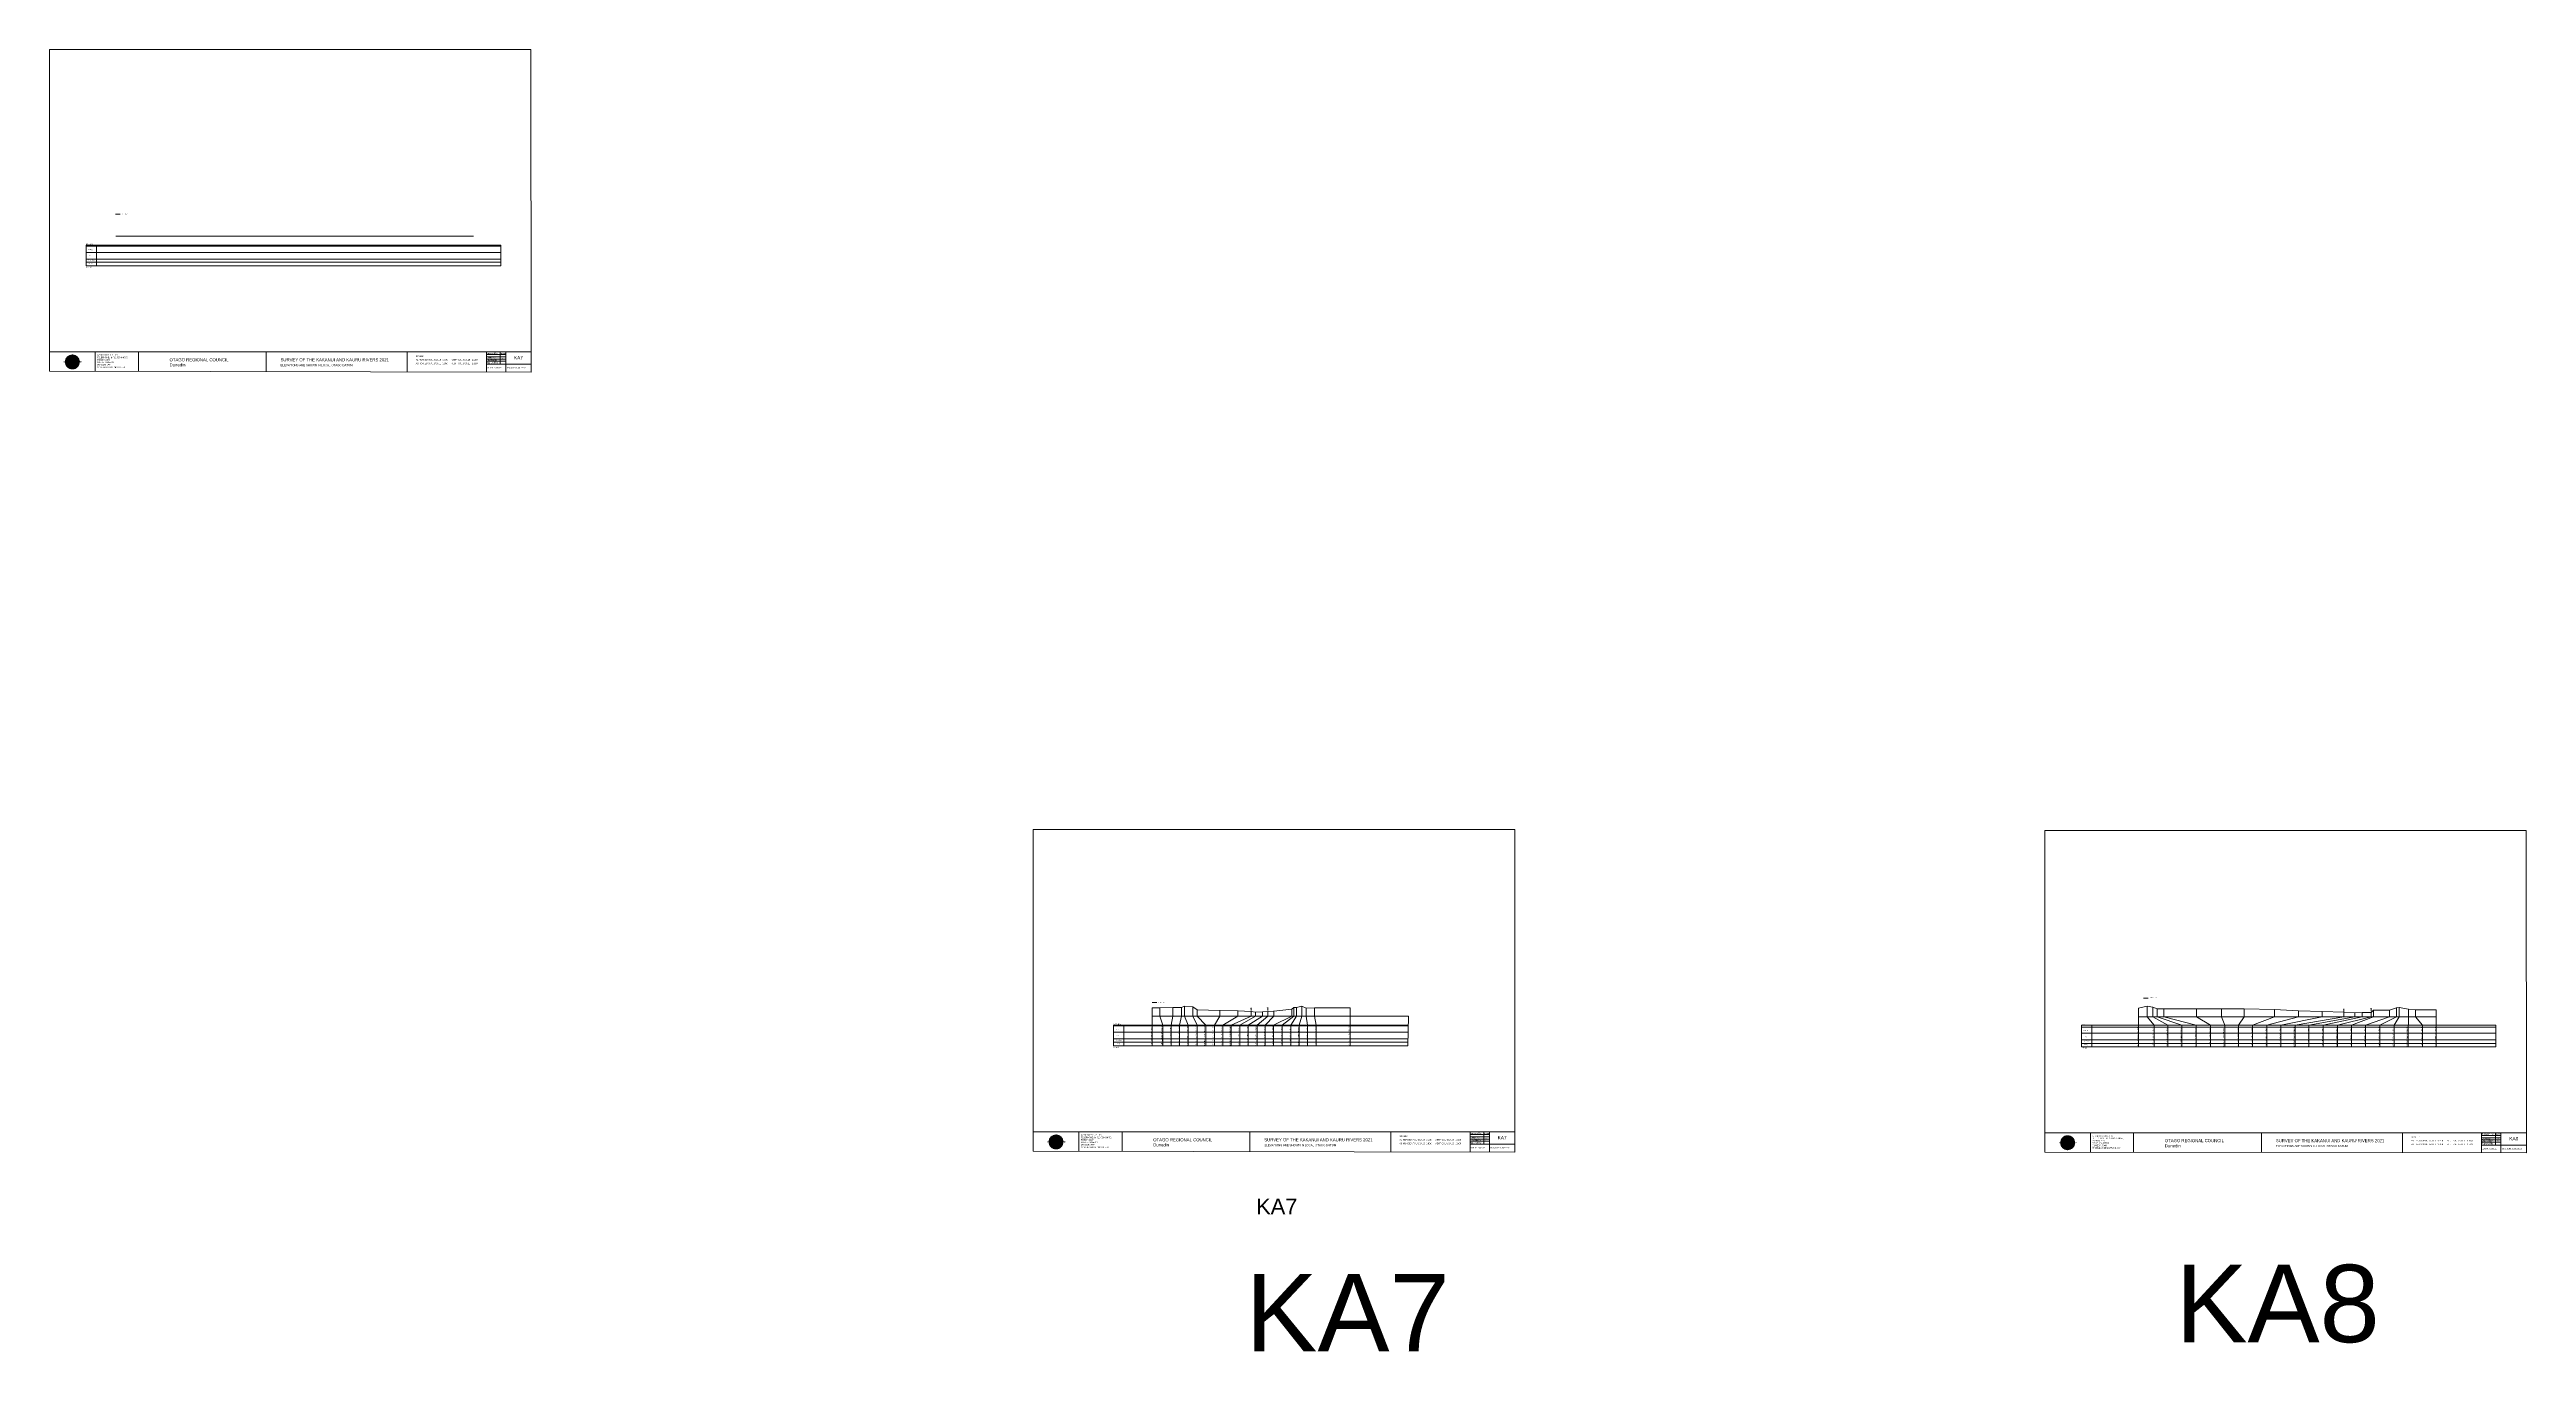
# Model space of a CAD drawing. Header units: millimetres. Extents: x -14733841 to 49759505, y -172413 to 1425285150.
# Drawn here: x -6999991 to -5419150, y -58191 to 772796 of the extents above; entities that cross this region are included whole.
import ezdxf

# ---------------------------------------------------------------- set-up
doc = ezdxf.new("R2010")
doc.units = ezdxf.units.MM
doc.header["$PDMODE"] = 35
doc.header["$PDSIZE"] = 20
doc.layers.get('0').update_dxf_attribs({"lineweight": 0})
doc.layers.add('geo', color=7, linetype='Continuous', lineweight=0)
doc.styles.get("Standard").update_dxf_attribs({"font": 'arial.ttf'})

# ---------------------------------------------------------------- blocks, each defined once
blk = doc.blocks.new('Geomatics_Circle_SPT')
at = {"layer": 'geo', "color": 2, "linetype": 'Continuous', "lineweight": 0}
for p, q in [((0, 25.2), (-25.2, 0)), ((-24.7, 4.9), (-4.9, 24.7)), ((-24.7, -4.9), (4.9, 24.7)), ((4.9, -24.7), (-24.7, 4.9)), ((-24.7, 0), (0, -24.7)), ((-9.7, 23.3), (-23.3, 9.6)), ((9.7, 23.3), (-23.3, -9.7)), ((-23.3, 9.7), (9.7, -23.3)), ((-21, 14), (-14, 21)), ((-21, -14), (14, 21)), ((14, -21), (-21, 14)), ((0, 0), (-17.8, 17.8)), ((0, 0), (-17.8, -17.8)), ((-14, 21), (21, -14)), ((21, 14), (-14, -21)), ((23.3, -9.7), (-9.7, 23.3)), ((-9.7, -23.3), (23.3, 9.7)), ((-4.9, 24.7), (24.7, -4.9)), ((24.7, 4.9), (-4.9, -24.7)), ((25.2, 0), (0, 25.2)), ((0, 0), (17.8, 17.8)), ((0, 0), (17.8, -17.8)), ((0, -24.8), (25.2, 0)), ((4.9, 24.7), (24.7, 4.9)), ((23.3, 9.7), (9.7, 23.3)), ((14, 21), (21, 14)), ((17.8, 18.1), (17.8, 18.1)), ((-4.9, -24.7), (-24.7, -4.9)), ((-23.3, -9.7), (-9.7, -23.3)), ((-14, -21), (-21, -14)), ((-17.8, -17.8), (-17.8, -17.8)), ((24.7, -4.9), (4.9, -24.7)), ((4.9, -24.7), (4.9, -24.7)), ((9.7, -23.3), (23.3, -9.7)), ((21, -14), (14, -21)), ((18.1, -17.8), (18.1, -17.8))]:
    blk.add_line(p, q, dxfattribs=at)
at = {"layer": 'geo', "color": 1, "linetype": 'Continuous', "lineweight": 0}
for p, q in [((-25.2, 0), (9.7, 23.3)), ((-25.2, 0), (-9.6, 23.3)), ((-25.2, 0), (23.3, 9.7)), ((-25.2, 0), (-23.3, 9.7)), ((-23.3, -9.7), (-25.2, 0)), ((-9.6, -23.3), (-25.2, 0)), ((9.7, -23.3), (-25.2, 0)), ((-4.9, 24.8), (-24.7, -4.9)), ((4.9, 24.7), (-24.7, 4.9)), ((14, 21), (-24.7, -4.9)), ((-14, 21), (-24.7, 4.9)), ((21, 14), (-24.7, 4.9)), ((-21, 14), (-24.7, -4.9)), ((0, 0), (-24.7, 4.9)), ((-24.7, 4.9), (-21, -14)), ((-24.7, 4.9), (-4.9, -24.7)), ((-24.7, 4.9), (14, -21)), ((-24.7, 4.9), (-24.7, 4.9)), ((0, 0), (-24.7, -4.9)), ((-23.3, 9.7), (0, 25.2)), ((-23.3, -9.6), (0, 25.2)), ((-23.3, -9.6), (17.8, 17.8)), ((-23.3, 9.7), (-17.8, 17.9)), ((-23.3, -9.6), (-17.8, 17.9)), ((-23.3, 9.7), (17.8, 17.8)), ((-17.8, -17.8), (-23.3, 9.7)), ((0, -25.2), (-23.3, 9.7)), ((-23.3, 9.7), (17.8, -17.8)), ((-23.3, 9.7), (25.2, 0)), ((-23.3, 9.4), (-23.3, 9.4)), ((-23.3, -9.7), (25.2, 0)), ((4.9, 24.8), (-21, -14)), ((-4.9, 24.7), (-21, 14)), ((14, 21), (-21, 14)), ((-14, 21), (-21, -14)), ((0, 0), (-21, 14)), ((-21, 14), (-14, -21)), ((-21, 14), (4.9, -24.7)), ((-21, 14), (-21, 14)), ((24.7, 4.9), (-21, 14)), ((0, 0), (-21, -14)), ((-17.9, 17.6), (-17.9, 17.6)), ((-17.8, 17.8), (9.7, 23.3)), ((-17.8, 17.8), (-9.6, 23.3)), ((-17.8, -17.8), (9.7, 23.3)), ((-17.8, -17.8), (-9.7, 23.3)), ((-9.7, -23.3), (-17.8, 17.8)), ((-17.8, 17.8), (9.7, -23.3)), ((-17.8, 17.8), (23.3, -9.6)), ((-17.8, 17.8), (23.3, 9.7)), ((-17.8, -17.8), (23.3, 9.7)), ((4.9, 24.7), (-14, 21)), ((-4.9, 24.7), (-14, -20.9)), ((0, 0), (-14, 21)), ((-14, 21), (-4.9, -24.7)), ((-14, 21), (-14, 21)), ((24.7, -4.9), (-14, 21)), ((21, 14), (-14, 21)), ((-14, -21), (24.7, 4.9)), ((0, 0), (-14, -21)), ((-9.8, 23.1), (-9.8, 23.1)), ((-9.7, 23.3), (0, 25.2)), ((-9.7, 23.3), (0, -25.2)), ((-9.7, -23.3), (0, 25.2)), ((-9.6, 23.3), (17.8, -17.8)), ((-9.6, 23.3), (25.2, 0)), ((-9.6, 23.3), (17.8, 17.8)), ((-9.6, -23.3), (17.8, 17.9)), ((25.2, 0), (-9.6, -23.3)), ((0, 0), (-4.9, 24.7)), ((-4.9, 24.7), (-4.9, 24.7)), ((21, -14), (-4.9, 24.7)), ((24.8, 4.9), (-4.9, 24.7)), ((14, 21), (-4.9, 24.7)), ((-4.9, -24.7), (21, 14)), ((0, 0), (-4.9, -24.7)), ((-0.2, 25.1), (-0.2, 25.1)), ((0, 25.2), (9.7, -23.3)), ((0, 25.2), (23.3, -9.7)), ((0, 25.2), (23.3, 9.7)), ((0, 25.2), (9.7, 23.3)), ((0, 0), (4.9, 24.7)), ((0, -25.2), (9.7, 23.3)), ((0, 0), (14, 21)), ((0, 0), (21, 14)), ((23.3, 9.7), (0, -25.2)), ((0, 0), (24.8, 4.9)), ((0, 0), (4.9, -24.7)), ((0, 0), (14, -21)), ((0, 0), (21, -14)), ((0, 0), (24.8, -4.9)), ((21, 14), (4.9, 24.8)), ((14, -21), (4.9, 24.7)), ((24.7, -4.9), (4.9, 24.7)), ((4.9, 24.7), (4.9, 24.7)), ((4.9, -24.7), (14, 21)), ((4.9, -24.7), (24.7, 4.9)), ((9.4, 23.3), (9.4, 23.3)), ((9.7, 23.3), (17.8, -17.8)), ((9.7, 23.3), (25.2, 0)), ((9.7, 23.3), (17.8, 17.9)), ((17.8, 17.8), (9.7, -23.3)), ((25.2, 0), (9.7, -23.3)), ((21, -14), (14, 21)), ((24.7, 4.9), (14, 21)), ((14, 21), (14, 21)), ((14, -21), (21, 14)), ((17.6, 17.9), (17.6, 17.9)), ((17.8, 17.8), (23.3, -9.7)), ((17.8, 17.8), (23.3, 9.7)), ((23.3, 9.7), (17.8, -17.8)), ((24.7, -4.9), (21, 14)), ((21, 14), (21, 14)), ((21, -14), (24.7, 4.9)), ((23.1, 9.8), (23.1, 9.8)), ((23.3, 9.7), (25.2, 0)), ((25.2, 0), (23.3, -9.6)), ((24.7, 4.9), (24.7, 4.9)), ((25.1, 0.2), (25.1, 0.2)), ((-25.2, 0), (23.3, -9.7)), ((-25.1, -0.2), (-25.1, -0.2)), ((-24.7, -4.9), (-24.7, -4.9)), ((-24.7, -4.9), (-14, -21)), ((-24.7, -4.9), (4.9, -24.7)), ((-24.7, -4.9), (21, -14)), ((-17.8, -17.8), (-23.3, -9.7)), ((0, -25.2), (-23.3, -9.6)), ((17.8, -17.8), (-23.3, -9.6)), ((-23.1, -9.8), (-23.1, -9.8)), ((-21, -14), (24.7, -4.9)), ((-21, -14), (-21, -14)), ((-21, -14), (-4.9, -24.7)), ((-21, -14), (14, -21)), ((23.3, -9.7), (-17.8, -17.8)), ((-9.6, -23.3), (-17.8, -17.8)), ((9.7, -23.3), (-17.8, -17.8)), ((-17.6, -17.9), (-17.6, -17.9)), ((-14, -21), (21, -14)), ((-14, -21), (-14, -21)), ((-14, -21), (4.9, -24.7)), ((17.8, -17.8), (-9.7, -23.3)), ((0, -25.2), (-9.7, -23.3)), ((-9.4, -23.3), (-9.4, -23.3)), ((-4.9, -24.7), (24.7, -4.9)), ((-4.9, -24.7), (14, -21)), ((-4.9, -24.7), (-4.9, -24.7)), ((23.3, -9.6), (0, -25.2)), ((9.7, -23.3), (0, -25.2)), ((0.2, -25.1), (0.2, -25.1)), ((4.9, -24.7), (21, -14)), ((4.9, -24.7), (4.9, -24.7)), ((17.8, -17.8), (9.7, -23.3)), ((9.8, -23.1), (9.8, -23.1)), ((14, -21), (24.7, -4.9)), ((14, -21), (14, -21)), ((23.3, -9.6), (17.8, -17.8)), ((17.9, -17.6), (17.9, -17.6)), ((21, -14), (21, -14)), ((23.3, -9.4), (23.3, -9.4)), ((24.7, -4.9), (24.7, -4.9))]:
    blk.add_line(p, q, dxfattribs=at)
at = {"layer": 'geo', "color": 114, "linetype": 'Continuous', "lineweight": 0}
for p, q in [((17.9, 17.8), (-25.2, 0)), ((-24.7, 4.9), (14, 21)), ((-24.7, -4.9), (21, 14)), ((-14, -21), (-24.7, 4.9)), ((9.7, 23.3), (-23.3, 9.7)), ((0, 0), (-23.3, 9.7)), ((-23.3, 9.7), (-9.7, -23.3)), ((0, 0), (-23.3, -9.7)), ((-4.9, -24.7), (-21, 14)), ((-20.9, 14), (4.9, 24.7)), ((24.8, 4.9), (-20.9, -14)), ((0, 25.2), (-17.8, 17.8)), ((-17.8, 17.8), (0, -25.2)), ((-14, 21), (-4.9, 24.7)), ((4.9, -24.7), (-14, 21)), ((0, 0), (-9.7, 23.3)), ((0, 0), (-9.7, -23.3)), ((-4.9, 24.7), (14, -21)), ((17.8, -17.8), (0, 25.2)), ((0, 0), (9.7, 23.3)), ((0, 0), (23.3, 9.7)), ((0, 0), (9.7, -23.3)), ((0, 0), (23.3, -9.7)), ((4.9, 24.7), (21, -14)), ((23.3, -9.7), (9.7, 23.3)), ((14, 21), (24.7, -4.9)), ((25.2, 0), (17.8, 17.8)), ((21, 14), (24.7, 4.9)), ((-25.2, 0), (-17.8, -17.8)), ((-21, -14), (-24.7, -4.9)), ((-17.8, -17.8), (25.2, 0)), ((24.8, -4.9), (-14, -21)), ((-9.6, -23.3), (23.3, -9.7)), ((21, -14), (-4.9, -24.8)), ((0, -25.2), (17.9, -17.8)), ((14, -21), (4.9, -24.8))]:
    blk.add_line(p, q, dxfattribs=at)
at = {"layer": 'geo', "color": 250, "linetype": 'Continuous', "lineweight": 0}
for p, q in [((0, 0), (-25.2, 0)), ((24.7, 4.9), (-24.7, 4.9)), ((-24.7, 4.9), (-24.7, -4.9)), ((-23.3, 9.7), (23.3, 9.7)), ((-23.3, 9.7), (-23.3, 9.7)), ((-23.3, -9.7), (-23.3, 9.7)), ((21, 14), (-21, 14)), ((-21, 14), (-21, -14)), ((-17.8, 17.8), (17.8, 17.8)), ((-17.8, -17.8), (-17.8, 17.8)), ((-14, 21), (-14, 21)), ((14, 21), (-14, 21)), ((-14, 20.9), (-14, -21)), ((-9.7, 23.3), (9.7, 23.3)), ((-9.7, -23.3), (-9.7, 23.3)), ((-4.9, 24.7), (4.9, 24.7)), ((-4.9, 24.7), (-4.9, -24.7)), ((0, 0), (0, 25.2)), ((0, 0), (0, -25.2)), ((0, 0), (25.2, 0)), ((4.9, 24.7), (4.9, -24.7)), ((9.7, -23.3), (9.7, 23.3)), ((14, 21), (14, -21)), ((17.8, -17.8), (17.8, 17.8)), ((21, 14), (21, 14)), ((21, -14), (21, 14)), ((23.3, 9.7), (23.3, -9.7)), ((24.7, 4.9), (24.7, 4.9)), ((24.7, -4.9), (24.7, 4.9)), ((-24.7, -4.9), (24.7, -4.9)), ((23.3, -9.7), (-23.3, -9.7)), ((-21, -14), (21, -14)), ((17.8, -17.8), (-17.8, -17.8)), ((-14, -21), (14, -21)), ((9.7, -23.3), (-9.7, -23.3)), ((-4.9, -24.7), (4.9, -24.7))]:
    blk.add_line(p, q, dxfattribs=at)
blk = doc.blocks.new('GeomaticsNZ TITLE BLOCK')
at = {"color": 7, "linetype": 'Continuous', "lineweight": 0}
for p, q in [((0, 95), (0, 1579)), ((0, 1579), (2363, 1579)), ((2363, 1579), (2364, 95)), ((2364, 95), (0, 95)), ((0, 95), (0, 0)), ((0, 0), (2364, -4)), ((16, 95), (2364, 95)), ((224, 95), (224, 0)), ((2364, 95), (383, 95)), ((436, 95), (436, -1)), ((1063, 95), (1063, -2)), ((1755, 95), (1755, -3)), ((2144, 95), (2144, -3)), ((2144, 82), (2239, 82)), ((2144, 71), (2239, 71)), ((2144, 60), (2239, 60)), ((2144, 49), (2239, 49)), ((2144, 35), (2364, 35)), ((2212, 95), (2212, 36)), ((2239, 95), (2239, -3)), ((2364, -4), (2364, 95))]:
    blk.add_line(p, q, dxfattribs=at)
at = {"color": 7, "linetype": 'Continuous', "lineweight": 0, "xscale": 1.36, "yscale": 1.36, "zscale": 1.36}
blk.add_blockref('Geomatics_Circle_SPT', (112, 46), dxfattribs=at)
at = {"color": 7, "linetype": 'Continuous', "lineweight": 0}
for s, p in [('PK&RR', (2213, 85)), ('ST', (2220, 64)), ('PK', (2220, 51))]:
    blk.add_text(s, height=5, dxfattribs=at).set_placement(p)
at = {"color": 7, "linetype": 'Continuous', "lineweight": 0, "attachment_point": 1}
for s, width, heights, insert, char_height in [('{\\C256;Geomatics N.Z. LTD                   }', 125.08, [15.8], (69, 50), 7), ('{\\C256;GEOMATICS N.Z. LTD                   \\PTELEPHONE:  M 021 023 6 00 55;\\PPO BOX 2177\\PSOUTH DUNEDIN\\PDUNEDIN 9044\\PEmail: geomaticsnz@gmail.com}', 3535.73, [94.7], (234, 83), 7), ('{\\C256;OTAGO REGIONAL COUNCIL\\PDunedin}', 3535.73, [0], (589, 64), 15), ('{\\C256;SURVEY OF THE KAKANUI AND KAURU RIVERS 2021}', 3535.73, [0], (1134, 64), 15), ('{\\C256;ELEVATIONS ARE SHOWN IN LOCAL OTAGO DATUM}', 3535.73, [0], (1134, 35), 10), ('{\\C256;Surveyed by:}', 3535.73, [0], (2145, 92), 7), ('{\\C256;Checked by:}', 3535.73, [0], (2145, 59), 7), ('{\\C256;Approved by:}', 3535.73, [0], (2145, 46), 7), ('{\\C256;JOB No 0032021}', 3535.73, [0], (2145, 21), 7), ('{\\C256;Drawn by:}', 3535.73, [0], (2146, 70), 7), ('{\\C256;Drawn:16-JUNE-2021}', 3535.73, [0], (2245, 21), 7)]:
    blk.add_mtext_dynamic_manual_height_columns(s, width=width, gutter_width=159, heights=heights, dxfattribs=dict(at, insert=insert, char_height=char_height))

msp = doc.modelspace()

# ---------------------------------------------------------------- linework, layer by layer
at = {"color": 1, "linetype": 'Continuous', "lineweight": 0, "transparency": 33554687}
msp.add_line((-6957856, 667667), (-6954949, 667667), dxfattribs=at)
at = {"color": 7, "linetype": 'Continuous', "lineweight": 0, "transparency": 33554687}
for p, q in [((-6957612, 653716), (-6729390, 653716)), ((-6972414, 647868), (-6976624, 647866)), ((-6976624, 647866), (-6976624, 634715)), ((-6976624, 647305), (-6712043, 647305)), ((-6976624, 643197), (-6712043, 643197)), ((-6976624, 638981), (-6712043, 638981)), ((-6976624, 636990), (-6712043, 636990)), ((-6976624, 634715), (-6712043, 634715)), ((-6973614, 633419), (-6973614, 633419)), ((-6972414, 647868), (-6712043, 647868)), ((-6969988, 647868), (-6969988, 634715)), ((-6712043, 647868), (-6712043, 634715))]:
    msp.add_line(p, q, dxfattribs=at)
at = {"color": 1, "lineweight": 0, "transparency": 33554687}
msp.add_line((-6296298, 164468), (-6293391, 164468), dxfattribs=at)
at = {"color": 7, "lineweight": 0}
for p, q in [((-6296298, 161185), (-6296298, 136852)), ((-6291369, 161125), (-6291369, 155853)), ((-6283018, 161285), (-6283018, 155853)), ((-6277614, 161255), (-6277614, 155853)), ((-6275701, 162175), (-6275701, 155853)), ((-6267611, 159765), (-6267611, 155853)), ((-6253119, 159544), (-6253119, 155853)), ((-6241496, 159274), (-6241496, 155853)), ((-6232990, 159368), (-6232990, 161215)), ((-6230414, 158354), (-6230414, 155853)), ((-6225798, 158633), (-6225798, 155853)), ((-6222467, 159481), (-6222467, 161329)), ((-6218620, 159113), (-6218620, 155853)), ((-6207129, 160283), (-6207129, 155853)), ((-6205836, 161353), (-6205836, 155853)), ((-6204114, 161323), (-6204114, 155853)), ((-6200700, 162143), (-6200700, 155853)), ((-6197873, 160863), (-6197873, 155853)), ((-6192652, 161093), (-6192652, 155853)), ((-6169990, 161042), (-6169990, 136852)), ((-5666827, 160896), (-5666827, 136176)), ((-5535681, 158570), (-5535681, 160417)), ((-5518295, 158983), (-5518295, 160830)), ((-5476857, 159793), (-5476857, 136176)), ((-6291369, 155853), (-6289531, 150005)), ((-6289531, 136852), (-6289531, 150005)), ((-6283018, 155853), (-6284195, 150005)), ((-6284195, 136852), (-6284195, 150005)), ((-6277614, 155853), (-6278854, 150005)), ((-6278854, 136852), (-6278854, 150005)), ((-6275701, 155853), (-6273295, 150005)), ((-6273295, 136852), (-6273295, 150005)), ((-6267611, 155853), (-6262055, 150005)), ((-6262055, 136852), (-6262055, 150005)), ((-6253119, 155853), (-6256374, 150005)), ((-6256374, 136852), (-6256374, 150005)), ((-6241496, 155853), (-6251136, 150005)), ((-6251136, 136852), (-6251136, 150005)), ((-6230414, 155853), (-6240296, 150005)), ((-6240296, 136852), (-6240296, 150005)), ((-6225798, 155853), (-6235077, 150005)), ((-6235077, 136852), (-6235077, 150005)), ((-6218620, 155853), (-6224158, 150005)), ((-6224158, 136852), (-6224158, 150005)), ((-6207129, 155853), (-6218762, 150005)), ((-6218762, 136852), (-6218762, 150005)), ((-6205836, 155853), (-6213263, 150005)), ((-6213263, 136852), (-6213263, 150005)), ((-6204114, 155853), (-6207689, 150005)), ((-6207689, 136852), (-6207689, 150005)), ((-6200700, 155853), (-6202390, 150005)), ((-6202390, 136852), (-6202390, 150005)), ((-6197873, 155853), (-6197082, 150005)), ((-6197082, 136852), (-6197082, 150005)), ((-6192652, 155853), (-6191574, 150005)), ((-6191574, 136852), (-6191574, 150005)), ((-6132606, 155853), (-6133005, 136852))]:
    msp.add_line(p, q, dxfattribs=at)
at = {"color": 1, "lineweight": 0}
msp.add_line((-5663587, 167387), (-5660680, 167387), dxfattribs=at)
at = {"lineweight": 0}
for p, q in [((-5661283, 162116), (-5661283, 155304)), ((-5657617, 161587), (-5657617, 155304)), ((-5654880, 160497), (-5654880, 155304)), ((-5650612, 160517), (-5650612, 155304)), ((-5629802, 160537), (-5629802, 155304)), ((-5613762, 160478), (-5613762, 155304)), ((-5599342, 160418), (-5599342, 155304)), ((-5579884, 159989), (-5579884, 155304)), ((-5564680, 159229), (-5564680, 155304)), ((-5549461, 158720), (-5549461, 155304)), ((-5535631, 158270), (-5535631, 155304)), ((-5518218, 158241), (-5518218, 155304)), ((-5516802, 159701), (-5516802, 155304)), ((-5506493, 159691), (-5506493, 155304)), ((-5502089, 161241), (-5502089, 155304)), ((-5500294, 161321), (-5500294, 155304)), ((-5494532, 160302), (-5494532, 155304)), ((-5489963, 159902), (-5489963, 155304)), ((-5703189, 150000), (-5703189, 149453)), ((-5661283, 155304), (-5656733, 150000)), ((-5657617, 155304), (-5648105, 150000)), ((-5656733, 136176), (-5656733, 150000)), ((-5654880, 155304), (-5639079, 150000)), ((-5650612, 155304), (-5629918, 150000)), ((-5648105, 136176), (-5648105, 150000)), ((-5639079, 136176), (-5639079, 150000)), ((-5629918, 136176), (-5629918, 150000)), ((-5629802, 155304), (-5620745, 150000)), ((-5620745, 136176), (-5620745, 150000)), ((-5613762, 155304), (-5611658, 150000)), ((-5611658, 136176), (-5611658, 150000)), ((-5599342, 155304), (-5602914, 150000)), ((-5602914, 136176), (-5602914, 150000)), ((-5579884, 155304), (-5593998, 150000)), ((-5593998, 136176), (-5593998, 150000)), ((-5564680, 155304), (-5584860, 150000)), ((-5584860, 136176), (-5584860, 150000)), ((-5549461, 155304), (-5575841, 150000)), ((-5575841, 136176), (-5575841, 150000)), ((-5535631, 155304), (-5566832, 150000)), ((-5566832, 136176), (-5566832, 150000)), ((-5528673, 155304), (-5557947, 150000)), ((-5557947, 136176), (-5557947, 150000)), ((-5523976, 155304), (-5548915, 150000)), ((-5548915, 136176), (-5548915, 150000)), ((-5518218, 155304), (-5539809, 150000)), ((-5539809, 136176), (-5539809, 150000)), ((-5516802, 155304), (-5530849, 150000)), ((-5530849, 136176), (-5530849, 150000)), ((-5528673, 157930), (-5528673, 155304)), ((-5523976, 158071), (-5523976, 155304)), ((-5506493, 155304), (-5521777, 150000)), ((-5521777, 136176), (-5521777, 150000)), ((-5502089, 155304), (-5512716, 150000)), ((-5512716, 136176), (-5512716, 150000)), ((-5500294, 155304), (-5503655, 150000)), ((-5503655, 136176), (-5503655, 150000)), ((-5494560, 136176), (-5494560, 150000)), ((-5494532, 155304), (-5494532, 150000)), ((-5489963, 155304), (-5485569, 150000)), ((-5485569, 136176), (-5485569, 150000))]:
    msp.add_line(p, q, dxfattribs=at)
at = {"color": 7, "lineweight": 0, "transparency": 33554687}
for p, q in [((-6316666, 150005), (-6320875, 150002)), ((-6320875, 150002), (-6320875, 136852)), ((-6320875, 149612), (-6132737, 149612)), ((-6320875, 145618), (-6132821, 145618)), ((-6316666, 150005), (-6132729, 150005)), ((-6314240, 150005), (-6314240, 136852)), ((-6296298, 155853), (-6132606, 155853)), ((-5703189, 150000), (-5438609, 150000)), ((-5703189, 149453), (-5703189, 136303)), ((-5703189, 148892), (-5438609, 148892)), ((-5703189, 144901), (-5438609, 144901)), ((-5696554, 150000), (-5696554, 136176)), ((-5666827, 155304), (-5476857, 155304)), ((-5438609, 150000), (-5438609, 136176)), ((-6320875, 141446), (-6132909, 141446)), ((-6320875, 139126), (-6132957, 139126)), ((-6320875, 136852), (-6133005, 136852)), ((-6317866, 135556), (-6317866, 135556)), ((-5703189, 140786), (-5438609, 140786)), ((-5703189, 138338), (-5438609, 138338)), ((-5703189, 136176), (-5438609, 136176)), ((-5700179, 135007), (-5700179, 135007))]:
    msp.add_line(p, q, dxfattribs=at)
at = {"color": 1, "lineweight": 0}
for points in [[(-6296298, 161185), (-6291369, 161125), (-6283018, 161285), (-6277614, 161255), (-6275701, 162175), (-6270375, 161865), (-6267611, 159765), (-6253119, 159544), (-6241496, 159274), (-6232992, 158704), (-6230414, 158354), (-6225798, 158633), (-6222428, 158783), (-6218620, 159113), (-6207129, 160283), (-6205836, 161353), (-6204114, 161323), (-6200700, 162143), (-6197873, 160863), (-6192652, 161093), (-6169990, 161042)], [(-5666827, 160896), (-5661283, 162116), (-5657617, 161587), (-5654880, 160497), (-5650612, 160517), (-5629802, 160537), (-5613762, 160478), (-5599342, 160418), (-5579884, 159989), (-5564680, 159229), (-5549461, 158720), (-5535631, 158270), (-5528673, 157930), (-5523976, 158071), (-5518218, 158241), (-5516802, 159701), (-5506493, 159691), (-5502089, 161241), (-5500294, 161321), (-5494532, 160302), (-5489963, 159902), (-5476747, 159792)]]:
    msp.add_lwpolyline(points, dxfattribs=at)
at = {"color": 7, "lineweight": 0}
for points in [[(-6270375, 161865), (-6270375, 155853), (-6267553, 150005), (-6267553, 136852)], [(-6232992, 158704), (-6232992, 155853), (-6245806, 150005), (-6245806, 136852)], [(-6222428, 158783), (-6222428, 155853), (-6229346, 150005), (-6229346, 136852)]]:
    msp.add_lwpolyline(points, dxfattribs=at)
for p in [(-6296298, 161185), (-6291369, 161125), (-6283018, 161285), (-6277614, 161255), (-6275701, 162175), (-6270375, 161865), (-6267611, 159765), (-6253119, 159544), (-6241496, 159274), (-6232992, 158704), (-6230414, 158354), (-6225798, 158633), (-6222428, 158783), (-6218620, 159113), (-6207129, 160283), (-6205836, 161353), (-6204114, 161323), (-6200700, 162143), (-6197873, 160863), (-6192652, 161093), (-6169990, 161042), (-5666827, 160896), (-5661283, 162116), (-5657617, 161587), (-5654880, 160497), (-5650612, 160517), (-5629802, 160537), (-5613762, 160478), (-5599342, 160418), (-5579884, 159989), (-5564680, 159229), (-5549461, 158720), (-5535631, 158270), (-5523976, 158071), (-5518218, 158241), (-5516802, 159701), (-5506493, 159691), (-5502089, 161241), (-5500294, 161321), (-5494532, 160302), (-5489963, 159902), (-5476857, 159792), (-5528673, 157930)]:
    msp.add_point(p, dxfattribs=at)

# ---------------------------------------------------------------- block references
at = {"color": 7, "linetype": 'Continuous', "lineweight": 0, "xscale": 130.037656131007, "yscale": 130.037656131007, "zscale": 130.037656131007}
msp.add_blockref('GeomaticsNZ TITLE BLOCK', (-6999991, 567436), dxfattribs=at)
at = {"color": 7, "lineweight": 0, "xscale": 130.037656131007, "yscale": 130.037656131007, "zscale": 130.037656131007}
for p in [(-6372180, 69573), (-5726557, 69024)]:
    msp.add_blockref('GeomaticsNZ TITLE BLOCK', p, dxfattribs=at)

# ---------------------------------------------------------------- texts
at = {"color": 7, "linetype": 'Continuous', "lineweight": 0, "transparency": 33554687}
for s, height, p in [('Ground Level', 473.07, (-6953663, 667667)), ('DATUM 150.00', 473.07, (-6976691, 648322)), ('Section KA7', 473.07, (-6976691, 633670)), ('Ground Level', 473.07, (-6975231, 638151)), ('Chainage', 473.1, (-6975229, 635827)), ('Easting', 473.1, (-6975248, 640941)), ('Northing', 473.1, (-6975180, 644800))]:
    msp.add_text(s, height=height, dxfattribs=at).set_placement(p)
at = {"color": 7, "linetype": 'Continuous', "lineweight": 0}
for s, height, p in [('A1 HORIZONTAL SCALE  1:400      VERTICAL SCALE   1:400 ', 1005.54, (-6766229, 574264)), ('A3 HORIZONTAL SCALE  1:800      VERTICAL SCALE   1:800', 1005.54, (-6766229, 571941)), ('SCALE :  ', 1005.5, (-6766275, 576588)), ('KA7', 2154.7, (-6703560, 575015))]:
    msp.add_text(s, height=height, dxfattribs=at).set_placement(p)
at = {"color": 7, "lineweight": 0, "transparency": 33554687}
for s, height, p in [('Ground Level', 473.07, (-6292106, 164468)), ('Ground Level', 473.07, (-5659395, 167387)), ('DATUM 150.00', 473.07, (-6320942, 150459)), ('Easting', 473.1, (-6319500, 143077)), ('Northing', 473.1, (-6319431, 146937)), ('DATUM 150.00', 473.07, (-5703256, 150136)), ('Easting', 473.1, (-5701814, 142528)), ('Northing', 473.1, (-5701745, 146387)), ('Section KA7', 473.07, (-6320942, 135807)), ('Ground Level', 473.07, (-6319483, 140288)), ('Chainage', 473.1, (-6319481, 137964)), ('Section KA8', 473.07, (-5703256, 135258)), ('Ground Level', 473.07, (-5701797, 139739)), ('Chainage', 473.1, (-5701795, 137414))]:
    msp.add_text(s, height=height, dxfattribs=at).set_placement(p)
at = {"color": 7, "lineweight": 0}
for s, p in [('  4.92  161.19  1426019.94  5007054.96', (-6296467, 136953)), ('  9.85  161.13  1426014.45  5007051.74', (-6289843, 136903)), (' 18.20  161.29  1426007.13  5007046.46', (-6284392, 136799)), (' 23.61  161.26  1426002.91  5007042.54', (-6278940, 136900)), (' 25.52  162.18  1426001.42  5007041.23', (-6273489, 136890)), (' 30.85  161.87  1425996.45  5007039.27', (-6268037, 136862)), (' 33.61  159.77  1425994.10  5007037.78', (-6262586, 136852)), (' 48.10  159.54  1425981.03  5007031.52', (-6257134, 136883)), (' 59.73  159.27  1425970.58  5007026.43', (-6251683, 136833)), (' 68.23  158.70  1425962.88  5007022.82', (-6246231, 136828)), (' 70.81  158.35  1425960.64  5007021.53', (-6240780, 136804)), (' 75.42  158.63  1425956.50  5007019.49', (-6235328, 136794)), (' 78.79  158.78  1425953.37  5007018.22', (-6229877, 136784)), (' 82.60  159.11  1425950.04  5007016.36', (-6224425, 136784)), (' 94.09  160.28  1425941.07  5007008.65', (-6218974, 136772)), (' 95.39  161.35  1425938.66  5007010.53', (-6213523, 136762)), (' 97.11  161.32  1425936.90  5007010.21', (-6208071, 136752)), ('100.52  162.14  1425933.96  5007008.45', (-6202620, 136790)), ('103.35  160.86  1425931.42  5007007.21', (-6197168, 136780)), ('108.57  161.09  1425926.64  5007005.10', (-6191717, 136770)), ('131.23  161.04  1425906.25  5006995.21', (-6170404, 136852)), ('  5.18  160.90  1426030.76  5007036.41', (-5667032, 136154)), (' 10.72  162.12  1426030.50  5007030.69', (-5657309, 136107)), (' 14.39  161.59  1426031.42  5007027.12', (-5648294, 136107)), (' 17.12  160.50  1426031.54  5007024.37', (-5639279, 136107)), (' 21.39  160.52  1426032.18  5007020.15', (-5630263, 136162)), (' 42.20  160.54  1426035.27  5006999.57', (-5621248, 136174)), (' 58.24  160.48  1426037.39  5006983.67', (-5612233, 136154)), (' 72.66  160.42  1426039.11  5006969.35', (-5603217, 136150)), (' 92.12  159.99  1426042.37  5006950.16', (-5594202, 136154)), ('107.32  159.23  1426044.25  5006935.07', (-5585186, 136107)), ('122.54  158.72  1426046.45  5006920.01', (-5576171, 136107)), ('136.37  158.27  1426048.62  5006906.35', (-5567156, 136107)), ('143.33  157.93  1426049.45  5006899.44', (-5558141, 136107)), ('148.03  158.07  1426050.18  5006894.80', (-5549125, 136107)), ('153.79  158.24  1426050.93  5006889.09', (-5540110, 136107)), ('155.20  159.70  1426051.21  5006887.70', (-5531094, 136107)), ('165.51  159.69  1426052.14  5006877.42', (-5522079, 136107)), ('169.92  161.24  1426053.19  5006873.12', (-5513064, 136107)), ('171.71  161.32  1426053.42  5006871.34', (-5504049, 136107)), ('177.47  160.30  1426054.54  5006865.68', (-5495034, 136107)), ('182.04  159.90  1426054.86  5006861.11', (-5486018, 136107)), ('195.15  159.79  1426056.95  5006848.17', (-5477003, 136107))]:
    msp.add_text(s, height=500, rotation=90, dxfattribs=at).set_placement(p)
for s, height, p in [('SCALE :  ', 1005.5, (-6138464, 78725)), ('KA7', 2154.7, (-6075749, 77152)), ('SCALE :  ', 1005.5, (-5492841, 78176)), ('A1 HORIZONTAL SCALE  1:400      VERTICAL SCALE   1:400 ', 1005.54, (-6138418, 76401)), ('A3 HORIZONTAL SCALE  1:800      VERTICAL SCALE   1:800', 1005.54, (-6138418, 74077)), ('A1 HORIZONTAL SCALE  1:400      VERTICAL SCALE   1:400 ', 1005.54, (-5492794, 75852)), ('A3 HORIZONTAL SCALE  1:800      VERTICAL SCALE   1:800', 1005.54, (-5492794, 73528)), ('KA8', 2154.7, (-5430125, 76602)), ('KA7', 10000, (-6229942, 29416)), ('KA7', 49394.5, (-6236795, -58191)), ('KA8', 49394.5, (-5643210, -52274))]:
    msp.add_text(s, height=height, dxfattribs=at).set_placement(p)
at = {"color": 7, "lineweight": 0, "char_height": 500, "attachment_point": 1, "rotation": 90}
for insert in [(-6233778, 160674), (-6223138, 160745), (-5536469, 159876), (-5519082, 160289)]:
    msp.add_mtext_dynamic_manual_height_columns('W', width=4277.93, gutter_width=12.5, heights=[0], dxfattribs=dict(at, insert=insert))

doc.saveas('drawing.dxf')
